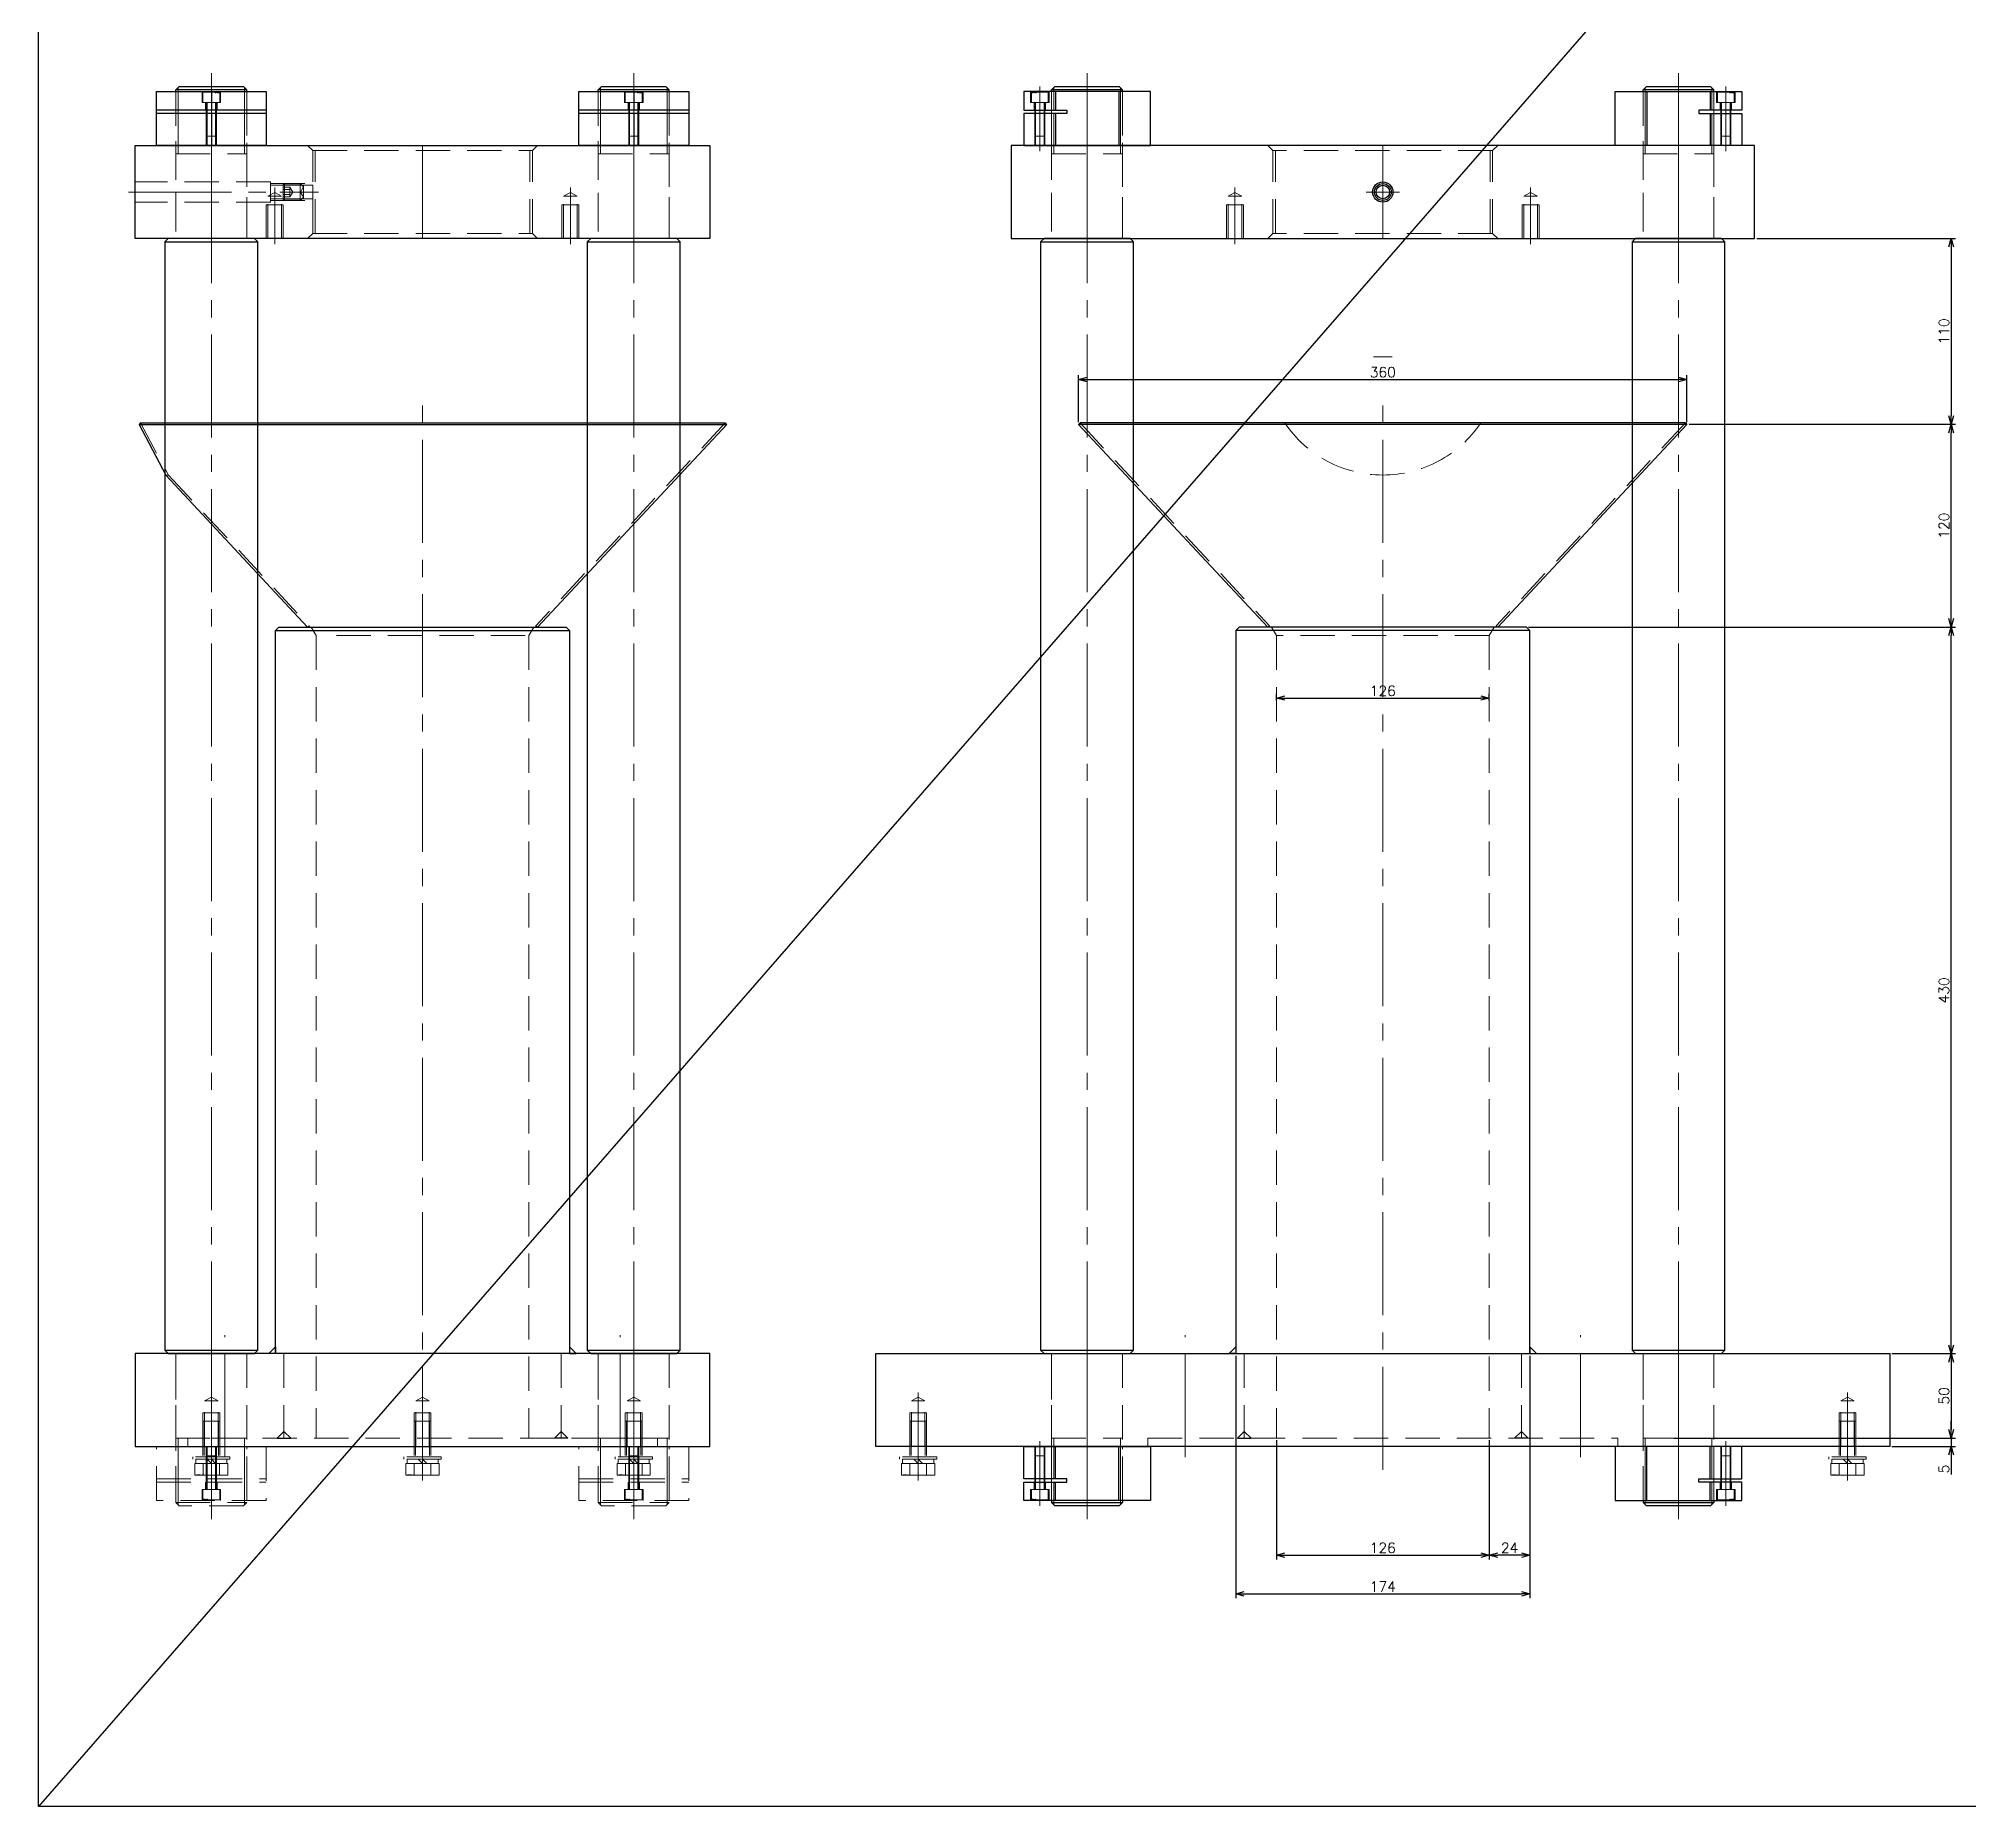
# Model space of a CAD drawing. Header units: millimetres. Extents: x 0 to 49006, y -7876 to 6995.
# Drawn here: x 18518 to 19661, y -3889 to -2843 of the extents above; entities that cross this region are included whole.
import ezdxf

# ---------------------------------------------------------------- set-up
doc = ezdxf.new("R2010")
doc.units = ezdxf.units.MM
doc.header["$LTSCALE"] = 3.2
doc.header["$PDMODE"] = 99
doc.header["$PDSIZE"] = 1
doc.linetypes.add('CENTER2', pattern=[28.575, 19.05, -3.175, 3.175, -3.175])
doc.linetypes.add('HIDDEN', pattern=[9.525, 6.35, -3.175])
for name, color, linetype, lineweight in [('01_NORMAL', 7, 'Continuous', 25), ('04_HIDDEN', 2, 'HIDDEN', 13), ('05_CENTER', 4, 'CENTER2', 13), ('08_DIM', 3, 'Continuous', 13)]:
    doc.layers.add(name, color=color, linetype=linetype, lineweight=lineweight)
doc.layers.add('10_DRAFT', color=8, linetype='Continuous', lineweight=0, plot=False)
doc.styles.add('KSS_TXT', font='txt.shx', dxfattribs={"bigfont": 'extfont2.shx'})
doc.styles.add('KSS_TXT_L', font='txt.shx', dxfattribs={"height": 36, "bigfont": 'extfont2.shx'})
doc.dimstyles.new('KSS_DIM', dxfattribs={"dimscale": 12, "dimtxt": 3, "dimasz": 2.5, "dimexe": 1.25, "dimexo": 0.625, "dimtad": 1, "dimdsep": 46, "dimtxsty": 'KSS_TXT', "dimblk": 'OPEN30', "dimcen": 0, "dimazin": 2, "dimtfac": 0.75, "dimtmove": 0, "dimatfit": 3, "dimldrblk": 'OPEN30', "dimfxl": 1.25, "dimtolj": 1, "dimarcsym": 0})

# ---------------------------------------------------------------- blocks, each defined once
blk = doc.blocks.new('_Open30')
at = {"color": 0, "linetype": 'ByBlock', "lineweight": -2}
for p, q in [((-1, 0.27), (0, 0)), ((0, 0), (-1, -0.27)), ((0, 0), (-1, 0))]:
    blk.add_line(p, q, dxfattribs=at)
blk = doc.blocks.new('*D826')
at = {"layer": '08_DIM', "color": 0, "lineweight": -2, "transparency": 16777216}
for p, q in [((19250.7, -3234.7), (19250.7, -3230.7)), ((19255.7, -3233.2), (19371.7, -3233.2)), ((19376.7, -3234.7), (19376.7, -3230.7))]:
    blk.add_line(p, q, dxfattribs=at)
at = {"layer": 'Defpoints', "color": 0, "transparency": 16777216}
for p in [(19376.7, -3233.2), (19250.7, -3236), (19376.7, -3236)]:
    blk.add_point(p, dxfattribs=at)
at = {"layer": '08_DIM', "color": 0, "lineweight": -2, "transparency": 16777216, "xscale": 5, "yscale": 5, "zscale": 5, "rotation": 180}
blk.add_blockref('_Open30', (19250.7, -3233.2), dxfattribs=at)
at = {"layer": '08_DIM', "color": 0, "lineweight": -2, "transparency": 16777216, "xscale": 5, "yscale": 5, "zscale": 5}
blk.add_blockref('_Open30', (19376.7, -3233.2), dxfattribs=at)
at = {"layer": '08_DIM', "color": 0, "transparency": 16777216, "insert": (19313.7, -3229), "char_height": 6, "attachment_point": 5, "style": 'KSS_TXT'}
blk.add_mtext('\\A1;126', dxfattribs=at)
blk = doc.blocks.new('*D828')
at = {"layer": '08_DIM', "color": 0, "lineweight": -2, "transparency": 16777216}
for p, q in [((19133.7, -3070), (19133.7, -3042.2)), ((19138.7, -3044.7), (19488.7, -3044.7)), ((19493.7, -3070), (19493.7, -3042.2))]:
    blk.add_line(p, q, dxfattribs=at)
at = {"layer": 'Defpoints', "color": 0, "transparency": 16777216}
for p in [(19493.7, -3044.7), (19133.7, -3071.2), (19493.7, -3071.2)]:
    blk.add_point(p, dxfattribs=at)
at = {"layer": '08_DIM', "color": 0, "lineweight": -2, "transparency": 16777216, "xscale": 5, "yscale": 5, "zscale": 5, "rotation": 180}
blk.add_blockref('_Open30', (19133.7, -3044.7), dxfattribs=at)
at = {"layer": '08_DIM', "color": 0, "lineweight": -2, "transparency": 16777216, "xscale": 5, "yscale": 5, "zscale": 5}
blk.add_blockref('_Open30', (19493.7, -3044.7), dxfattribs=at)
at = {"layer": '08_DIM', "color": 0, "transparency": 16777216, "insert": (19313.7, -3040.4), "char_height": 6, "attachment_point": 5, "style": 'KSS_TXT'}
blk.add_mtext('\\A1;360', dxfattribs=at)
blk = doc.blocks.new('*D829')
at = {"layer": '08_DIM', "color": 0, "lineweight": -2, "transparency": 16777216}
for p, q in [((19400, -3191.2), (19652.6, -3191.2)), ((19650.1, -3616.2), (19650.1, -3196.2)), ((19615, -3621.2), (19652.6, -3621.2))]:
    blk.add_line(p, q, dxfattribs=at)
at = {"layer": 'Defpoints', "color": 0, "transparency": 16777216}
for p in [(19398.7, -3191.2), (19650.1, -3191.2), (19613.7, -3621.2)]:
    blk.add_point(p, dxfattribs=at)
at = {"layer": '08_DIM', "color": 0, "lineweight": -2, "transparency": 16777216, "xscale": 5, "yscale": 5, "zscale": 5}
for p, rotation in [((19650.1, -3191.2), 90), ((19650.1, -3621.2), 270)]:
    blk.add_blockref('_Open30', p, dxfattribs=dict(at, rotation=rotation))
at = {"layer": '08_DIM', "color": 0, "transparency": 16777216, "insert": (19645.8, -3406.2), "char_height": 6, "attachment_point": 5, "rotation": 90, "style": 'KSS_TXT'}
blk.add_mtext('\\A1;430', dxfattribs=at)
blk = doc.blocks.new('*D830')
at = {"layer": '08_DIM', "color": 0, "lineweight": -2, "transparency": 16777216}
for p, q in [((19495, -3071.2), (19652.6, -3071.2)), ((19650.1, -3186.2), (19650.1, -3076.2)), ((19400, -3191.2), (19652.6, -3191.2))]:
    blk.add_line(p, q, dxfattribs=at)
at = {"layer": 'Defpoints', "color": 0, "transparency": 16777216}
for p in [(19493.7, -3071.2), (19650.1, -3071.2), (19398.7, -3191.2)]:
    blk.add_point(p, dxfattribs=at)
at = {"layer": '08_DIM', "color": 0, "lineweight": -2, "transparency": 16777216, "xscale": 5, "yscale": 5, "zscale": 5}
for p, rotation in [((19650.1, -3071.2), 90), ((19650.1, -3191.2), 270)]:
    blk.add_blockref('_Open30', p, dxfattribs=dict(at, rotation=rotation))
at = {"layer": '08_DIM', "color": 0, "transparency": 16777216, "insert": (19645.8, -3131.2), "char_height": 6, "attachment_point": 5, "rotation": 90, "style": 'KSS_TXT'}
blk.add_mtext('\\A1;120', dxfattribs=at)
blk = doc.blocks.new('*D831')
at = {"layer": '08_DIM', "color": 0, "lineweight": -2, "transparency": 16777216}
for p, q in [((19250.7, -3672.5), (19250.7, -3743)), ((19376.7, -3672.5), (19376.7, -3743)), ((19255.7, -3740.5), (19371.7, -3740.5))]:
    blk.add_line(p, q, dxfattribs=at)
at = {"layer": 'Defpoints', "color": 0, "transparency": 16777216}
for p in [(19250.7, -3671.2), (19376.7, -3671.2), (19376.7, -3740.5)]:
    blk.add_point(p, dxfattribs=at)
at = {"layer": '08_DIM', "color": 0, "lineweight": -2, "transparency": 16777216, "xscale": 5, "yscale": 5, "zscale": 5, "rotation": 180}
blk.add_blockref('_Open30', (19250.7, -3740.5), dxfattribs=at)
at = {"layer": '08_DIM', "color": 0, "lineweight": -2, "transparency": 16777216, "xscale": 5, "yscale": 5, "zscale": 5}
blk.add_blockref('_Open30', (19376.7, -3740.5), dxfattribs=at)
at = {"layer": '08_DIM', "color": 0, "transparency": 16777216, "insert": (19313.7, -3736.2), "char_height": 6, "attachment_point": 5, "style": 'KSS_TXT'}
blk.add_mtext('\\A1;126', dxfattribs=at)
blk = doc.blocks.new('*D832')
at = {"layer": '08_DIM', "color": 0, "lineweight": -2, "transparency": 16777216}
for p, q in [((19226.7, -3622.5), (19226.7, -3765.9)), ((19400.7, -3622.5), (19400.7, -3765.9)), ((19231.7, -3763.4), (19395.7, -3763.4))]:
    blk.add_line(p, q, dxfattribs=at)
at = {"layer": 'Defpoints', "color": 0, "transparency": 16777216}
for p in [(19226.7, -3621.2), (19400.7, -3621.2), (19400.7, -3763.4)]:
    blk.add_point(p, dxfattribs=at)
at = {"layer": '08_DIM', "color": 0, "lineweight": -2, "transparency": 16777216, "xscale": 5, "yscale": 5, "zscale": 5, "rotation": 180}
blk.add_blockref('_Open30', (19226.7, -3763.4), dxfattribs=at)
at = {"layer": '08_DIM', "color": 0, "lineweight": -2, "transparency": 16777216, "xscale": 5, "yscale": 5, "zscale": 5}
blk.add_blockref('_Open30', (19400.7, -3763.4), dxfattribs=at)
at = {"layer": '08_DIM', "color": 0, "transparency": 16777216, "insert": (19313.7, -3759.1), "char_height": 6, "attachment_point": 5, "style": 'KSS_TXT'}
blk.add_mtext('\\A1;174', dxfattribs=at)
blk = doc.blocks.new('*D1082')
at = {"layer": '08_DIM', "color": 0, "lineweight": -2, "transparency": 16777216}
for p, q in [((19615, -3621.2), (19652.6, -3621.2)), ((19650.1, -3626.2), (19650.1, -3666.2)), ((19486, -3671.2), (19652.6, -3671.2))]:
    blk.add_line(p, q, dxfattribs=at)
at = {"layer": 'Defpoints', "color": 0, "transparency": 16777216}
for p in [(19613.7, -3621.2), (19484.7, -3671.2), (19650.1, -3671.2)]:
    blk.add_point(p, dxfattribs=at)
at = {"layer": '08_DIM', "color": 0, "lineweight": -2, "transparency": 16777216, "xscale": 5, "yscale": 5, "zscale": 5}
for p, rotation in [((19650.1, -3621.2), 90), ((19650.1, -3671.2), 270)]:
    blk.add_blockref('_Open30', p, dxfattribs=dict(at, rotation=rotation))
at = {"layer": '08_DIM', "color": 0, "transparency": 16777216, "insert": (19645.8, -3646.2), "char_height": 6, "attachment_point": 5, "rotation": 90, "style": 'KSS_TXT'}
blk.add_mtext('\\A1;50', dxfattribs=at)
blk = doc.blocks.new('*D1083')
at = {"layer": '08_DIM', "color": 0, "lineweight": -2, "transparency": 16777216}
for p, q in [((19650.1, -3666.2), (19650.1, -3661.2)), ((19486, -3671.2), (19652.6, -3671.2)), ((19615, -3676.2), (19652.6, -3676.2)), ((19650.1, -3671.2), (19650.1, -3676.2)), ((19650.1, -3681.2), (19650.1, -3692.7))]:
    blk.add_line(p, q, dxfattribs=at)
at = {"layer": 'Defpoints', "color": 0, "transparency": 16777216}
for p in [(19484.7, -3671.2), (19613.7, -3676.2), (19650.1, -3676.2)]:
    blk.add_point(p, dxfattribs=at)
at = {"layer": '08_DIM', "color": 0, "lineweight": -2, "transparency": 16777216, "xscale": 5, "yscale": 5, "zscale": 5}
for p, rotation in [((19650.1, -3671.2), 270), ((19650.1, -3676.2), 90)]:
    blk.add_blockref('_Open30', p, dxfattribs=dict(at, rotation=rotation))
at = {"layer": '08_DIM', "color": 0, "transparency": 16777216, "insert": (19645.8, -3689.5), "char_height": 6, "attachment_point": 5, "rotation": 90, "style": 'KSS_TXT'}
blk.add_mtext('\\A1;5', dxfattribs=at)
blk = doc.blocks.new('*D1118')
at = {"layer": '08_DIM', "color": 0, "lineweight": -2, "transparency": 16777216}
for p, q in [((19400.7, -3622.5), (19400.7, -3743)), ((19376.7, -3672.5), (19376.7, -3743)), ((19395.7, -3740.5), (19381.7, -3740.5))]:
    blk.add_line(p, q, dxfattribs=at)
at = {"layer": 'Defpoints', "color": 0, "transparency": 16777216}
for p in [(19400.7, -3621.2), (19376.7, -3671.2), (19376.7, -3740.5)]:
    blk.add_point(p, dxfattribs=at)
at = {"layer": '08_DIM', "color": 0, "lineweight": -2, "transparency": 16777216, "xscale": 5, "yscale": 5, "zscale": 5, "rotation": 180}
blk.add_blockref('_Open30', (19376.7, -3740.5), dxfattribs=at)
at = {"layer": '08_DIM', "color": 0, "lineweight": -2, "transparency": 16777216, "xscale": 5, "yscale": 5, "zscale": 5}
blk.add_blockref('_Open30', (19400.7, -3740.5), dxfattribs=at)
at = {"layer": '08_DIM', "color": 0, "transparency": 16777216, "insert": (19388.7, -3736.2), "char_height": 6, "attachment_point": 5, "style": 'KSS_TXT'}
blk.add_mtext('\\A1;24', dxfattribs=at)
blk = doc.blocks.new('A$C069B405E_1_1')
at = {"color": 0}
for p, q in [((-179.1, 600.8), (-180, 600)), ((-180, 600), (-68, 480)), ((152, 570), (68, 480)), ((87, 478), (-87, 478))]:
    blk.add_line(p, q, dxfattribs=at)
for p, q in [((167.7, 600), (-180, 600)), ((167, 600.8), (-179.1, 600.8)), ((167.7, 600), (152, 570)), ((167, 600.8), (167.7, 600))]:
    blk.add_line(p, q)
for points in [[(-87, 50), (87, 50), (87, 478), (85, 480), (-85, 480), (-87, 478)], [(-170, 50), (170, 50), (170, -5), (-170, -5)]]:
    blk.add_lwpolyline(points, close=True, dxfattribs=at)
at = {"color": 3}
for points in [[(-87, 50), (-91, 50), (-91, 50), (-87, 54)], [(87, 50), (91, 50), (91, 50), (87, 54)]]:
    blk.add_lwpolyline(points, close=True, dxfattribs=at)
for points in [[(-86, 0), (-78, 0), (-78, 0), (-82, 4)], [(-82, 4), (-86, 0), (-86, 0)], [(86, 0), (78, 0), (78, 0), (82, 4)], [(82, 4), (86, 0), (86, 0)]]:
    blk.add_lwpolyline(points, dxfattribs=at)
for centre, start, end in [((-68, 480), 0, 43.0251), ((68, 480), 136.9749, 180)]:
    blk.add_arc(centre, 1.03, start, end, dxfattribs=at)
at = {"layer": '04_HIDDEN'}
for p, q in [((-179.1, 600.8), (-67.1, 480.8)), ((167, 600.8), (150.4, 570)), ((150.4, 570), (67.1, 480.8)), ((150.4, 570), (152, 570)), ((150.4, 570), (152, 570)), ((-68, 480), (-67.1, 480.8)), ((-63, 475), (-65.9, 480)), ((63, 475), (65.9, 480)), ((68, 480), (67.1, 480.8)), ((-63, 475), (-63, 0)), ((51, 475), (-63, 475)), ((63, 475), (63, 0)), ((-82, 50), (-82, 0)), ((82, 50), (82, 0)), ((-125, 24.3), (-129, 22)), ((-121, 22), (-125, 24.3)), ((0, 24.3), (-4, 22)), ((4, 22), (0, 24.3)), ((125, 24.3), (121, 22)), ((129, 22), (125, 24.3)), ((-130, -5), (-130, 15)), ((-130, 15), (-120, 15)), ((-129, -5), (-129, 22)), ((-129, 22), (-121, 22)), ((-121, -5), (-121, 22)), ((-120, -5), (-120, 15)), ((-5, -5), (-5, 15)), ((-5, 15), (5, 15)), ((-4, -5), (-4, 22)), ((-4, 22), (4, 22)), ((4, -5), (4, 22)), ((5, -5), (5, 15)), ((120, -5), (120, 15)), ((120, 15), (130, 15)), ((121, -5), (121, 22)), ((121, 22), (129, 22)), ((129, -5), (129, 22)), ((130, -5), (130, 15)), ((-139, -5), (-139, 0)), ((-139, 0), (139, 0)), ((139, 0), (139, -5))]:
    blk.add_line(p, q, dxfattribs=at)
at = {"layer": '04_HIDDEN', "color": 9}
for p, q in [((-146, 50), (-146, -5)), ((-104, 50), (-104, -5)), ((104, 50), (104, -5)), ((146, 50), (146, -5))]:
    blk.add_line(p, q, dxfattribs=at)
at = {"layer": '05_CENTER'}
for p, q in [((0, -18.7), (0, 613.4)), ((-117, -11.3), (-117, 60.9)), ((117, -11.3), (117, 60.9)), ((-125, -8.4), (-125, 27.1)), ((125, -8.4), (125, 27.1))]:
    blk.add_line(p, q, dxfattribs=at)
at = {"layer": '05_CENTER', "color": 9}
for p, q in [((-125, 56.4), (-125, -11.4)), ((125, 56.4), (125, -11.4))]:
    blk.add_line(p, q, dxfattribs=at)
blk = doc.blocks.new('MSSU10-12a_1_1')
at = {"color": 0}
for p, q in [((-12, 4.2), (-11.2, 5)), ((-12, 4.2), (-12, -4.2)), ((-12, 4.2), (-1.2, 4.2)), ((-11.2, 5), (-2, 5)), ((-11.2, 5), (-11.2, -5)), ((0, 3), (-2, 5)), ((-2, 5), (-2, -5)), ((0, -3), (0, 3)), ((-12, -4.2), (-1.2, -4.2)), ((-12, -4.2), (-11.2, -5)), ((-11.2, -5), (-2, -5)), ((0, -3), (-2, -5))]:
    blk.add_line(p, q, dxfattribs=at)
at = {"layer": '04_HIDDEN', "color": 0}
for p, q in [((-8, 2.9), (-12, 2.9)), ((-12, 1.4), (-8, 1.4)), ((-8, 2.9), (-8, -2.9)), ((-6.3, 0), (-8, 2.9)), ((-6.3, 0), (-8, -2.9)), ((0, 3), (-1.7, 0)), ((0, -3), (-1.7, 0)), ((-12, -1.4), (-8, -1.4)), ((-12, -2.9), (-8, -2.9))]:
    blk.add_line(p, q, dxfattribs=at)
at = {"layer": '05_CENTER', "color": 0}
blk.add_line((2, 0), (-14, 0), dxfattribs=at)
blk = doc.blocks.new('SEPN10a_1_1')
at = {"color": 3}
blk.add_lwpolyline([(-5.5, 4.1), (0, 4.1), (0, -4.1), (-5.5, -4.1)], close=True, dxfattribs=at)
at = {"layer": '10_DRAFT'}
blk.add_line((-5.5, 0), (0, 0), dxfattribs=at)
blk = doc.blocks.new('A$C17210EBA_1_1')
blk.add_lwpolyline([(-170, -55), (170, -55), (170, 0), (-170, 0)], close=True)
at = {"layer": '04_HIDDEN'}
for p, q in [((-68, 0), (-65, -3)), ((68, 0), (65, -3)), ((-65, -52), (-65, -3)), ((65, -3), (-65, -3)), ((-63.5, -52), (-63.5, -3)), ((63.5, -52), (63.5, -3)), ((65, -52), (65, -3)), ((90, -22.5), (65, -22.5)), ((90, -21.5), (170, -21.5)), ((90, -21.5), (90, -33.5)), ((-87.5, -27.7), (-91.5, -30)), ((-91.5, -55), (-91.5, -30)), ((-91.5, -30), (-83.5, -30)), ((-83.5, -30), (-87.5, -27.7)), ((-83.5, -55), (-83.5, -30)), ((90, -23.5), (65, -23.5)), ((90, -31.5), (65, -31.5)), ((90, -32.5), (65, -32.5)), ((87.5, -27.7), (83.5, -30)), ((83.5, -55), (83.5, -30)), ((83.5, -30), (91.5, -30)), ((91.5, -30), (87.5, -27.7)), ((90, -33.5), (170, -33.5)), ((91.5, -55), (91.5, -30)), ((-92.5, -55), (-92.5, -35)), ((-92.5, -35), (-82.5, -35)), ((-82.5, -55), (-82.5, -35)), ((82.5, -55), (82.5, -35)), ((82.5, -35), (92.5, -35)), ((92.5, -55), (92.5, -35)), ((-68, -55), (-65, -52)), ((65, -52), (-65, -52)), ((68, -55), (65, -52))]:
    blk.add_line(p, q, dxfattribs=at)
at = {"layer": '04_HIDDEN', "color": 9}
for p, q in [((-146, 0), (-146, -55)), ((-104, 0), (-104, -55)), ((104, 0), (104, -55)), ((146, 0), (146, -55))]:
    blk.add_line(p, q, dxfattribs=at)
at = {"layer": '05_CENTER', "color": 9}
for p, q in [((-125, 6.4), (-125, -61.4)), ((125, 6.4), (125, -61.4))]:
    blk.add_line(p, q, dxfattribs=at)
at = {"layer": '05_CENTER'}
for p, q in [((-87.5, -58.4), (-87.5, -24.9)), ((174.1, -27.5), (61.6, -27.5)), ((87.5, -58.4), (87.5, -24.9))]:
    blk.add_line(p, q, dxfattribs=at)
at = {"layer": '10_DRAFT'}
blk.add_line((0, 0), (0, -55), dxfattribs=at)
blk = doc.blocks.new('A$C4D406E66_1_1')
at = {"color": 0}
for p, q in [((0, 32), (0, 21)), ((32.5, 21), (-32.5, 21)), ((32.5, 19), (-32.5, 19)), ((0, 19), (0, 0))]:
    blk.add_line(p, q, dxfattribs=at)
blk.add_lwpolyline([(-32.5, 32), (32.5, 32), (32.5, 0), (-32.5, 0)], close=True, dxfattribs=at)
at = {"layer": '04_HIDDEN'}
for p, q in [((-21, 32), (-21, 0)), ((-19.7, 32), (-19.7, 0)), ((-5.5, 25.5), (-5.5, 32)), ((-5.5, 25.5), (5.5, 25.5)), ((-3.4, 21), (-3.4, 25.5)), ((3.4, 21), (3.4, 25.5)), ((5.5, 25.5), (5.5, 32)), ((19.7, 32), (19.7, 0)), ((21, 32), (21, 0)), ((-3, 19), (-3, 0)), ((-2.5, 19), (-2.5, 0)), ((2.5, 19), (2.5, 0)), ((3, 19), (3, 0))]:
    blk.add_line(p, q, dxfattribs=at)
at = {"layer": '05_CENTER'}
blk.add_line((0, -3.3), (0, 35), dxfattribs=at)
blk = doc.blocks.new('A$C7E8A2BA9_1_1')
at = {"color": 0}
for p, q in [((5, 6), (-5, 6)), ((-5, 6), (-5, 0)), ((5, 0), (-5, 0)), ((5, 0), (5, 6))]:
    blk.add_line(p, q, dxfattribs=at)
at = {"color": 0, "linetype": 'HIDDEN'}
for p, q in [((-3, -20), (-3, 0)), ((-2.5, -20), (-2.5, 0)), ((2.5, -20), (2.5, 0)), ((3, -20), (3, 0)), ((-3, -20), (3, -20))]:
    blk.add_line(p, q, dxfattribs=at)
at = {"color": 0, "linetype": 'CENTER2'}
blk.add_line((0, -21.5), (0, 7.5), dxfattribs=at)
at = {"layer": '10_DRAFT', "style": 'KSS_TXT_L'}
blk.add_text('CS-M6x20L', height=0.3, dxfattribs=at).set_placement((2.2, 5.7))
blk = doc.blocks.new('A$C3F79475E_1_1')
blk.add_blockref('A$C4D406E66_1_1', (0, 0))
at = {"layer": '04_HIDDEN'}
blk.add_blockref('A$C7E8A2BA9_1_1', (0, 25.5), dxfattribs=at)
blk = doc.blocks.new('A$C06BC4911_1_1')
at = {"color": 0}
for p, q in [((-27.5, -2), (27.5, -2)), ((-27.5, -658), (27.5, -658))]:
    blk.add_line(p, q, dxfattribs=at)
blk.add_lwpolyline([(25.5, 0), (-25.5, 0), (-27.5, -2), (-27.5, -658), (-25.5, -660), (25.5, -660), (27.5, -658), (27.5, -2)], close=True, dxfattribs=at)
at = {"layer": '01_NORMAL'}
for p, q in [((-19, 90), (-21, 88)), ((21, 88), (19, 90)), ((-19, -750), (-21, -748)), ((21, -748), (19, -750))]:
    blk.add_line(p, q, dxfattribs=at)
at = {"layer": '04_HIDDEN'}
for p, q in [((-19, 90), (-21, 88)), ((-21, 88), (-21, 0)), ((-21, 88), (21, 88)), ((-19.7, 50), (-19.7, 89.3)), ((19, 90), (-19, 90)), ((21, 88), (19, 90)), ((19.7, 50), (19.7, 89.3)), ((21, 0), (21, 88)), ((-21, 50), (21, 50)), ((-21, -748), (-21, -660)), ((21, -660), (21, -748)), ((-21, -710), (21, -710)), ((-19.7, -710), (-19.7, -749.3)), ((19.7, -710), (19.7, -749.3)), ((-19, -750), (-21, -748)), ((-21, -748), (21, -748)), ((-19, -750), (-21, -748)), ((-21, -748), (21, -748)), ((19, -750), (-19, -750)), ((19, -750), (-19, -750)), ((21, -748), (19, -750)), ((21, -748), (19, -750))]:
    blk.add_line(p, q, dxfattribs=at)
at = {"layer": '05_CENTER'}
blk.add_line((0, -757.9), (0, 97.9), dxfattribs=at)
blk = doc.blocks.new('A$C7AFA21F4_1_1')
at = {"color": 0, "linetype": 'CENTER2'}
blk.add_line((0, -24), (0, 14), dxfattribs=at)
at = {"color": 0}
for p, q in [((-11, 1.5), (11, 1.5)), ((-11, 1.5), (-11, 0)), ((-11, 0), (11, 0)), ((-9.8, 11), (9.8, 11)), ((-9.8, 4), (-9.8, 11)), ((9.8, 4), (-9.8, 4)), ((-9.2, 4), (-9.2, 1.5)), ((-4.9, 4), (-4.9, 11)), ((0, 1.5), (-2.5, 4)), ((0, 4), (2.5, 1.5)), ((4.9, 4), (4.9, 11)), ((9.2, 1.5), (9.2, 4)), ((9.8, 4), (9.8, 11)), ((11, 0), (11, 1.5))]:
    blk.add_line(p, q, dxfattribs=at)
at = {"color": 0, "linetype": 'HIDDEN'}
for p, q in [((-5, -21), (-5, 0)), ((-4.2, -21), (-4.2, 0)), ((4.2, -21), (4.2, 0)), ((5, -21), (5, 0)), ((-5, -21), (5, -21))]:
    blk.add_line(p, q, dxfattribs=at)
at = {"layer": '10_DRAFT', "style": 'KSS_TXT_L'}
blk.add_text('BT-M10x25L,SW,PW', height=0.3, dxfattribs=at).set_placement((5.1, 10.7))
blk = doc.blocks.new('A$C33625342_1_1')
for name, p in [('A$C06BC4911_1_1', (-125, 715)), ('A$C06BC4911_1_1', (125, 715)), ('A$C3F79475E_1_1', (-125, 770)), ('A$C3F79475E_1_1', (125, 770))]:
    blk.add_blockref(name, p)
at = {"xscale": -1}
for name, p in [('A$C17210EBA_1_1', (0, 770)), ('A$C069B405E_1_1', (0, 5))]:
    blk.add_blockref(name, p, dxfattribs=at)
at = {"layer": '04_HIDDEN', "color": 4}
blk.add_blockref('MSSU10-12a_1_1', (-70.5, 742.5), dxfattribs=at)
at = {"layer": '04_HIDDEN'}
blk.add_blockref('SEPN10a_1_1', (-65, 742.5), dxfattribs=at)
at = {"layer": '04_HIDDEN', "rotation": 180}
for name, p in [('A$C7AFA21F4_1_1', (-125, -6)), ('A$C7AFA21F4_1_1', (0, -6)), ('A$C7AFA21F4_1_1', (125, -6)), ('A$C3F79475E_1_1', (-125, 0)), ('A$C3F79475E_1_1', (125, 0))]:
    blk.add_blockref(name, p, dxfattribs=at)
blk = doc.blocks.new('A$C55F72951_1_1')
at = {"color": 0}
for p, q in [((-179.1, 600.8), (-180, 600)), ((-180, 600), (-68, 480)), ((180, 600), (68, 480)), ((179.1, 600.8), (180, 600)), ((87, 478), (-87, 478))]:
    blk.add_line(p, q, dxfattribs=at)
for p, q in [((180, 600), (-180, 600)), ((179.1, 600.8), (-179.1, 600.8))]:
    blk.add_line(p, q)
for points in [[(-87, 50), (87, 50), (87, 478), (85, 480), (-85, 480), (-87, 478)], [(-300, 50), (300, 50), (300, -5), (-300, -5)]]:
    blk.add_lwpolyline(points, close=True, dxfattribs=at)
at = {"color": 3}
for points in [[(-87, 50), (-91, 50), (-91, 50), (-87, 54)], [(87, 50), (91, 50), (91, 50), (87, 54)]]:
    blk.add_lwpolyline(points, close=True, dxfattribs=at)
for points in [[(-86, 0), (-78, 0), (-78, 0), (-82, 4)], [(-82, 4), (-86, 0), (-86, 0)], [(86, 0), (78, 0), (78, 0), (82, 4)], [(82, 4), (86, 0), (86, 0)]]:
    blk.add_lwpolyline(points, dxfattribs=at)
for centre, start, end in [((-68, 480), 0, 43.0251), ((68, 480), 136.9749, 180)]:
    blk.add_arc(centre, 1.03, start, end, dxfattribs=at)
at = {"layer": '04_HIDDEN'}
for p, q in [((-179.1, 600.8), (-67.1, 480.8)), ((179.1, 600.8), (67.1, 480.8)), ((-68, 480), (-67.1, 480.8)), ((-63, 475), (-65.9, 480)), ((63, 475), (65.9, 480)), ((68, 480), (67.1, 480.8)), ((-63, 475), (-63, 0)), ((63, 475), (-63, 475)), ((63, 475), (63, 0)), ((-82, 50), (-82, 0)), ((82, 50), (82, 0)), ((-275, 24.3), (-279, 22)), ((-271, 22), (-275, 24.3)), ((271, 22), (275, 24.3)), ((275, 24.3), (279, 22)), ((-280, -5), (-280, 15)), ((-280, 15), (-270, 15)), ((-279, -5), (-279, 22)), ((-279, 22), (-271, 22)), ((-271, -5), (-271, 22)), ((-270, -5), (-270, 15)), ((270, -5), (270, 15)), ((280, 15), (270, 15)), ((271, -5), (271, 22)), ((279, 22), (271, 22)), ((279, -5), (279, 22)), ((280, -5), (280, 15)), ((-139, -5), (-139, 0)), ((-139, 0), (139, 0)), ((139, 0), (139, -5))]:
    blk.add_line(p, q, dxfattribs=at)
at = {"layer": '04_HIDDEN', "color": 9}
for p, q in [((-196, 50), (-196, -5)), ((-154, 50), (-154, -5)), ((154, 50), (154, -5)), ((196, 50), (196, -5))]:
    blk.add_line(p, q, dxfattribs=at)
at = {"layer": '04_HIDDEN'}
blk.add_arc((0, 640), 70, 214.0372, 325.9628, dxfattribs=at)
at = {"layer": '05_CENTER'}
for p, q in [((0, -18.7), (0, 613.4)), ((-117, -11.3), (-117, 60.9)), ((117, -11.3), (117, 60.9)), ((-275, -8.4), (-275, 27.1)), ((275, -8.4), (275, 27.1))]:
    blk.add_line(p, q, dxfattribs=at)
at = {"layer": '05_CENTER', "color": 9}
for p, q in [((-175, 56.4), (-175, -11.4)), ((175, 56.4), (175, -11.4))]:
    blk.add_line(p, q, dxfattribs=at)
at = {"layer": '10_DRAFT'}
blk.add_line((-5.6, 640), (5.6, 640), dxfattribs=at)
blk = doc.blocks.new('A$C59490531_1_1')
at = {"color": 0}
for p, q in [((-18.8, 32), (-18.8, 21)), ((18.8, 32), (18.8, 0)), ((-37.5, 21), (-12, 21)), ((-12, 19), (-37.5, 19)), ((-18.8, 19), (-18.8, 0)), ((-12, 21), (-12, 19))]:
    blk.add_line(p, q, dxfattribs=at)
blk.add_lwpolyline([(-37.5, 19), (-37.5, 0), (37.5, 0), (37.5, 32), (-37.5, 32), (-37.5, 21)], dxfattribs=at)
at = {"layer": '04_HIDDEN'}
for p, q in [((-33.5, 25.5), (-33.5, 32)), ((-33.5, 25.5), (-22.5, 25.5)), ((-31.4, 21), (-31.4, 25.5)), ((-24.6, 21), (-24.6, 25.5)), ((-22.5, 25.5), (-22.5, 32)), ((-21, 32), (-21, 21)), ((-19.7, 32), (-19.7, 21)), ((19.7, 32), (19.7, 0)), ((21, 32), (21, 0)), ((-31, 19), (-31, 0)), ((-30.5, 19), (-30.5, 0)), ((-25.5, 19), (-25.5, 0)), ((-25, 19), (-25, 0)), ((-21, 19), (-21, 0)), ((-19.7, 19), (-19.7, 0))]:
    blk.add_line(p, q, dxfattribs=at)
at = {"layer": '05_CENTER'}
blk.add_line((-28, -3.3), (-28, 35), dxfattribs=at)
at = {"layer": '10_DRAFT'}
blk.add_line((0, 32), (0, 0), dxfattribs=at)
blk = doc.blocks.new('A$C64ED66EC_1_1')
blk.add_blockref('A$C59490531_1_1', (0, 0))
at = {"layer": '04_HIDDEN', "xscale": -1}
blk.add_blockref('A$C7E8A2BA9_1_1', (-28, 25.5), dxfattribs=at)
blk = doc.blocks.new('A$C1A7E2619_1_1')
blk.add_lwpolyline([(-220, -55), (220, -55), (220, 0), (-220, 0)], close=True)
at = {"color": 0}
for radius in [6, 5, 4]:
    blk.add_circle((0, -27.5), radius, dxfattribs=at)
at = {"layer": '04_HIDDEN', "color": 9}
for p, q in [((-196, 0), (-196, -55)), ((-154, 0), (-154, -55)), ((154, 0), (154, -55)), ((196, 0), (196, -55))]:
    blk.add_line(p, q, dxfattribs=at)
at = {"layer": '04_HIDDEN'}
for p, q in [((-68, 0), (-65, -3)), ((-65, -52), (-65, -3)), ((65, -3), (-65, -3)), ((-63.5, -52), (-63.5, -3)), ((63.5, -52), (63.5, -3)), ((68, 0), (65, -3)), ((65, -52), (65, -3)), ((-87.5, -27.7), (-91.5, -30)), ((-91.5, -55), (-91.5, -30)), ((-91.5, -30), (-83.5, -30)), ((-83.5, -30), (-87.5, -27.7)), ((-83.5, -55), (-83.5, -30)), ((87.5, -27.7), (83.5, -30)), ((83.5, -55), (83.5, -30)), ((83.5, -30), (91.5, -30)), ((91.5, -30), (87.5, -27.7)), ((91.5, -55), (91.5, -30)), ((-92.5, -55), (-92.5, -35)), ((-92.5, -35), (-82.5, -35)), ((-82.5, -55), (-82.5, -35)), ((82.5, -55), (82.5, -35)), ((82.5, -35), (92.5, -35)), ((92.5, -55), (92.5, -35)), ((-68, -55), (-65, -52)), ((65, -52), (-65, -52)), ((68, -55), (65, -52))]:
    blk.add_line(p, q, dxfattribs=at)
at = {"layer": '05_CENTER', "color": 9}
for p, q in [((-175, 6.4), (-175, -61.4)), ((175, 6.4), (175, -61.4))]:
    blk.add_line(p, q, dxfattribs=at)
at = {"layer": '05_CENTER'}
for p, q in [((0, -37.4), (0, -17.6)), ((-87.5, -58.4), (-87.5, -24.9)), ((9.9, -27.5), (-9.9, -27.5)), ((87.5, -58.4), (87.5, -24.9))]:
    blk.add_line(p, q, dxfattribs=at)
at = {"layer": '10_DRAFT'}
blk.add_line((0, 0), (0, -55), dxfattribs=at)
blk = doc.blocks.new('A$C71905DCD_1_1')
for name, p in [('A$C06BC4911_1_1', (-450, 715)), ('A$C06BC4911_1_1', (-100, 715)), ('A$C64ED66EC_1_1', (-450, 770)), ('A$C1A7E2619_1_1', (-275, 770)), ('A$C55F72951_1_1', (-275, 5))]:
    blk.add_blockref(name, p)
at = {"xscale": -1}
blk.add_blockref('A$C64ED66EC_1_1', (-100, 770), dxfattribs=at)
at = {"xscale": -1, "rotation": 180}
blk.add_blockref('A$C64ED66EC_1_1', (-450, 0), dxfattribs=at)
at = {"rotation": 180}
blk.add_blockref('A$C64ED66EC_1_1', (-100, 0), dxfattribs=at)
at = {"layer": '04_HIDDEN', "rotation": 180}
for p in [(-550, -6), (0, -6)]:
    blk.add_blockref('A$C7AFA21F4_1_1', p, dxfattribs=at)
blk = doc.blocks.new('*D1176')
at = {"layer": '08_DIM', "color": 0, "lineweight": -2, "transparency": 16777216}
for p, q in [((19535, -2961.2), (19652.6, -2961.2)), ((19650.1, -2966.2), (19650.1, -3066.2)), ((19495, -3071.2), (19652.6, -3071.2))]:
    blk.add_line(p, q, dxfattribs=at)
at = {"layer": 'Defpoints', "color": 0, "transparency": 16777216}
for p in [(19533.7, -2961.2), (19493.7, -3071.2), (19650.1, -3071.2)]:
    blk.add_point(p, dxfattribs=at)
at = {"layer": '08_DIM', "color": 0, "lineweight": -2, "transparency": 16777216, "xscale": 5, "yscale": 5, "zscale": 5}
for p, rotation in [((19650.1, -2961.2), 90), ((19650.1, -3071.2), 270)]:
    blk.add_blockref('_Open30', p, dxfattribs=dict(at, rotation=rotation))
at = {"layer": '08_DIM', "color": 0, "transparency": 16777216, "insert": (19645.8, -3016.2), "char_height": 6, "attachment_point": 5, "rotation": 90, "style": 'KSS_TXT'}
blk.add_mtext('\\A1;110', dxfattribs=at)

msp = doc.modelspace()

# ---------------------------------------------------------------- linework, layer by layer
at = {"color": 3}
msp.add_line((20299.463, -1845.511), (18518.185, -3889.179), dxfattribs=at)
for p, q in [((18599.404, -2873.23), (18601.404, -2871.23)), ((18599.404, -2874.23), (18599.404, -2873.23)), ((18641.404, -2873.23), (18599.404, -2873.23)), ((18601.404, -2871.23), (18639.404, -2871.23)), ((18639.404, -2871.23), (18641.404, -2873.23)), ((18641.404, -2874.23), (18641.404, -2873.23)), ((18849.404, -2873.189), (18851.404, -2871.189)), ((18849.404, -2874.189), (18849.404, -2873.189)), ((18891.404, -2873.189), (18849.404, -2873.189)), ((18851.404, -2871.189), (18889.404, -2871.189)), ((18889.404, -2871.189), (18891.404, -2873.189)), ((18891.404, -2874.189), (18891.404, -2873.189)), ((19117.702, -2873.23), (19119.702, -2871.23)), ((19117.702, -2874.23), (19117.702, -2873.23)), ((19159.702, -2873.23), (19117.702, -2873.23)), ((19119.702, -2871.23), (19157.702, -2871.23)), ((19157.702, -2871.23), (19159.702, -2873.23)), ((19159.702, -2874.23), (19159.702, -2873.23)), ((19467.702, -2873.23), (19469.702, -2871.23)), ((19467.702, -2874.23), (19467.702, -2873.23)), ((19509.702, -2873.23), (19467.702, -2873.23)), ((19469.702, -2871.23), (19507.702, -2871.23)), ((19507.702, -2871.23), (19509.702, -2873.23)), ((19509.702, -2874.23), (19509.702, -2873.23)), ((19117.702, -3708.23), (19117.702, -3709.23)), ((19117.702, -3709.23), (19159.702, -3709.23)), ((19119.702, -3711.23), (19117.702, -3709.23)), ((19157.702, -3711.23), (19119.702, -3711.23)), ((19159.702, -3709.23), (19157.702, -3711.23)), ((19159.702, -3708.23), (19159.702, -3709.23)), ((19467.702, -3708.23), (19467.702, -3709.23)), ((19467.702, -3709.23), (19509.702, -3709.23)), ((19469.702, -3711.23), (19467.702, -3709.23)), ((19507.702, -3711.23), (19469.702, -3711.23)), ((19509.702, -3709.23), (19507.702, -3711.23)), ((19509.702, -3708.23), (19509.702, -3709.23))]:
    msp.add_line(p, q)
msp.add_lwpolyline([(18518.185, -1793.526), (20469.34, -1793.526), (20469.34, -3889.179), (18518.185, -3889.179)], close=True, dxfattribs=at)

# ---------------------------------------------------------------- block references
for name, p in [('A$C33625342_1_1', (18745.404, -3676.23)), ('A$C71905DCD_1_1', (19588.702, -3676.23))]:
    msp.add_blockref(name, p)

# ---------------------------------------------------------------- dimensions: what is measured, and where the dimension line sits
at = {"layer": '08_DIM', "color": 1}
for base, p1, p2, picture, middle in [((19650.092, -3071.23), (19533.702, -2961.23), (19493.702, -3071.23), '*D1176', (19645.842, -3016.23)), ((19650.092, -3071.23), (19398.702, -3191.23), (19493.702, -3071.23), '*D830', (19645.842, -3131.23)), ((19650.092, -3191.23), (19613.702, -3621.23), (19398.702, -3191.23), '*D829', (19645.842, -3406.23))]:
    dim = msp.add_linear_dim(base=base, p1=p1, p2=p2, angle=90, dimstyle='KSS_DIM', override={"dimscale": 2}, dxfattribs=at)
    dim.commit()
    dim.dimension.update_dxf_attribs({"geometry": picture, "text_midpoint": middle})
for base, p1, p2, picture, middle in [((19493.702, -3044.676), (19133.702, -3071.23), (19493.702, -3071.23), '*D828', (19313.702, -3040.426)), ((19376.702, -3233.201), (19250.702, -3235.996), (19376.702, -3235.996), '*D826', (19313.702, -3228.951)), ((19400.702, -3763.36), (19226.702, -3621.23), (19400.702, -3621.23), '*D832', (19313.702, -3759.11)), ((19376.702, -3740.482), (19400.702, -3621.23), (19376.702, -3671.23), '*D1118', (19388.702, -3736.232)), ((19376.702, -3740.482), (19250.702, -3671.23), (19376.702, -3671.23), '*D831', (19313.702, -3736.232))]:
    dim = msp.add_linear_dim(base=base, p1=p1, p2=p2, dimstyle='KSS_DIM', override={"dimscale": 2}, dxfattribs=at)
    dim.commit()
    dim.dimension.update_dxf_attribs({"geometry": picture, "text_midpoint": middle})
at = {"layer": '08_DIM'}
for base, p1, p2, picture, middle in [((19650.092, -3671.23), (19613.702, -3621.23), (19484.702, -3671.23), '*D1082', (19645.838, -3646.23)), ((19650.092, -3676.23), (19484.702, -3671.23), (19613.702, -3676.23), '*D1083', (19645.838, -3689.48))]:
    dim = msp.add_linear_dim(base=base, p1=p1, p2=p2, angle=90, dimstyle='KSS_DIM', override={"dimscale": 2}, dxfattribs=at)
    dim.commit()
    dim.dimension.update_dxf_attribs({"geometry": picture, "text_midpoint": middle})

doc.saveas('drawing.dxf')
